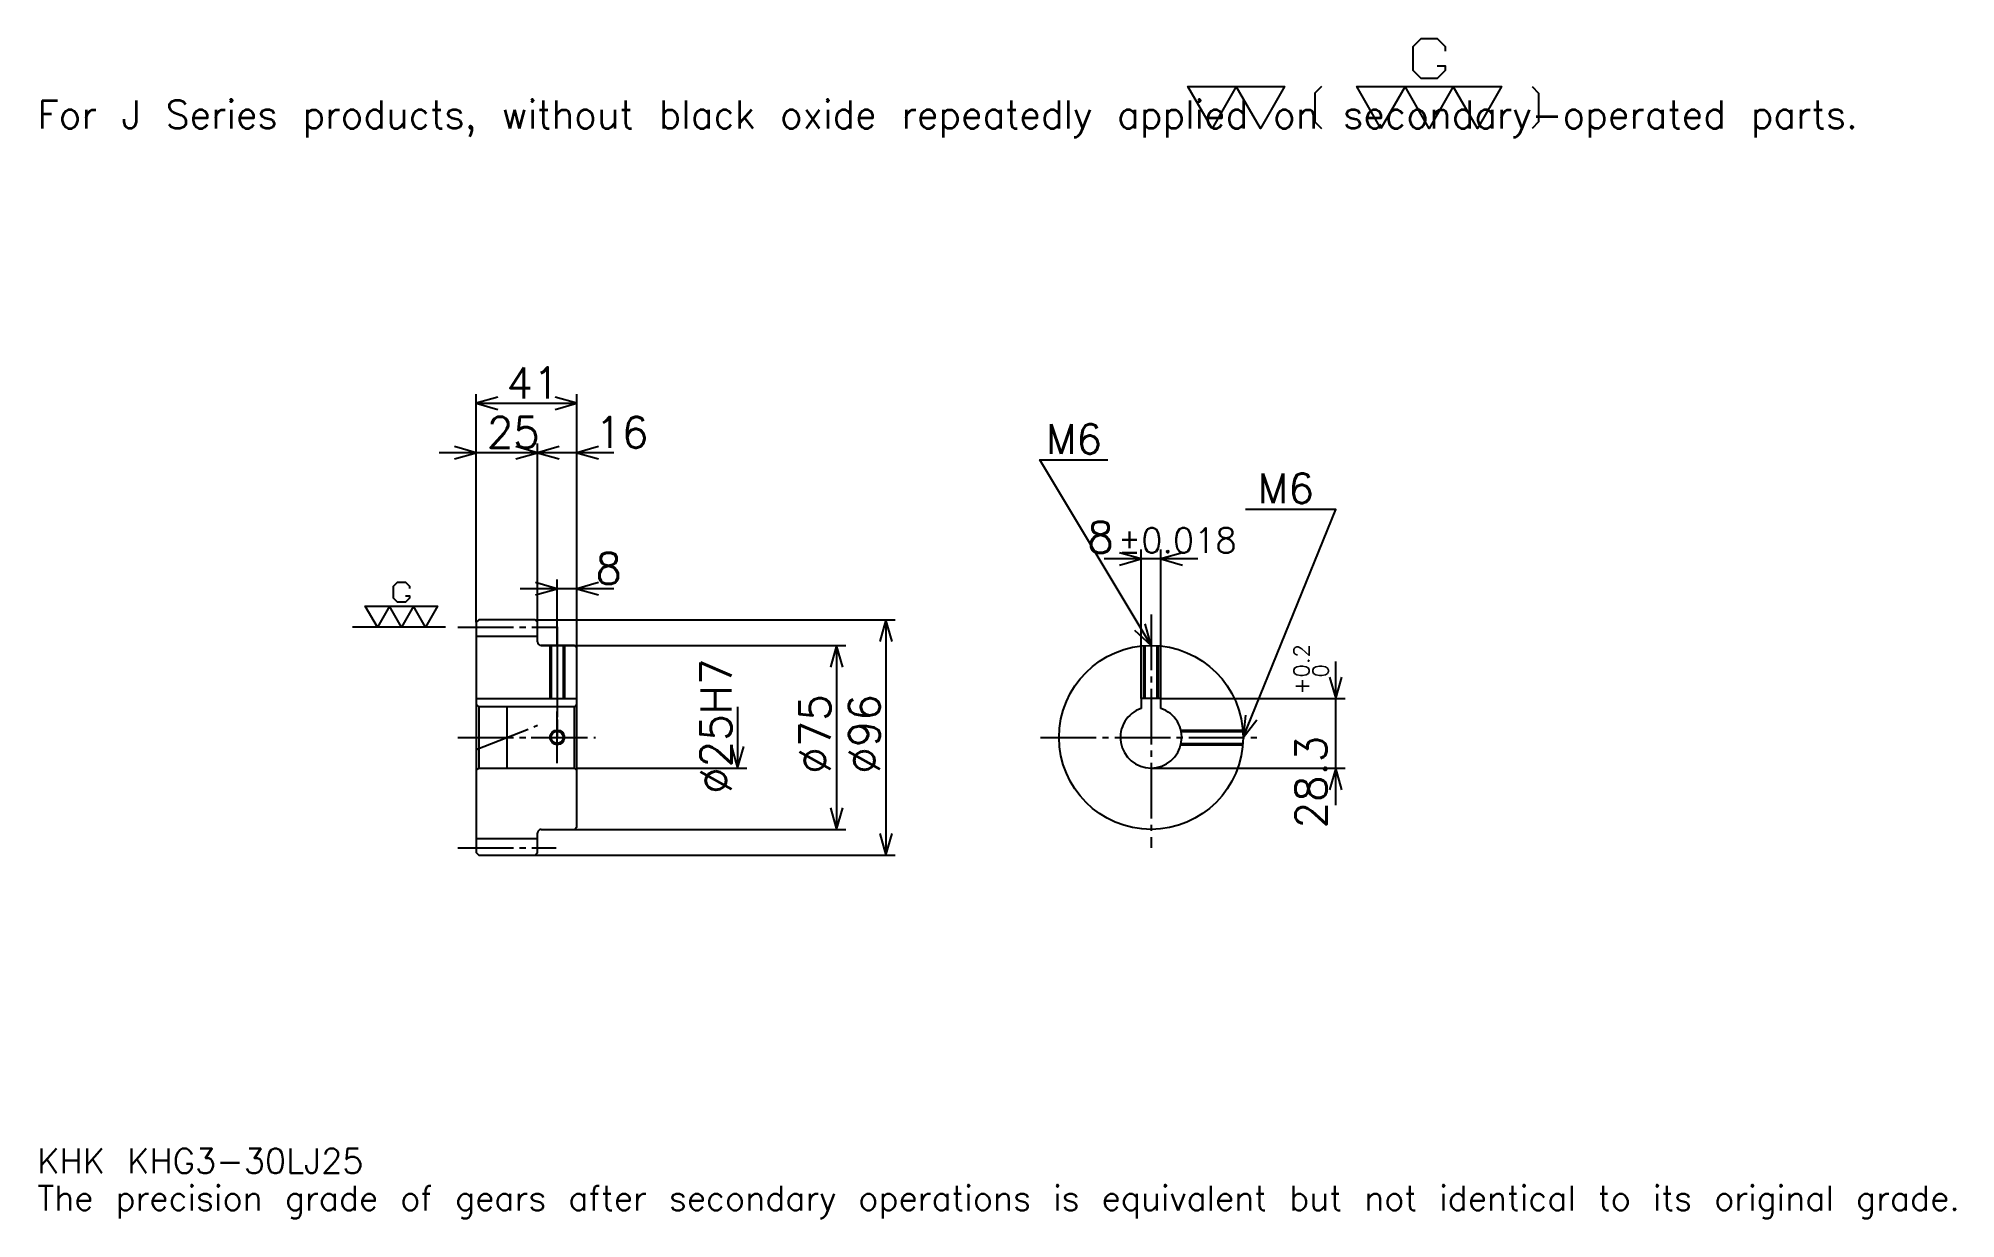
# Model space of a CAD drawing. Extents: x 26 to 808, y 9 to 491.
import ezdxf

# ---------------------------------------------------------------- set-up
doc = ezdxf.new("R2010")
doc.units = 0
doc.linetypes.add('DASHDOT', pattern=[30.260869, 22.695652, -2.521739, 2.521739, -2.521739])
doc.layers.get('0').update_dxf_attribs({"linetype": 'CONTINUOUS'})
doc.layers.add('DASHDOT', color=6, linetype='DASHDOT')
doc.styles.add('KANJI', font='TXT', dxfattribs={"bigfont": 'BIGFONT'})

msp = doc.modelspace()

# ---------------------------------------------------------------- linework, layer by layer
at = {"color": 5}
for p, q in [((204.260864, 253.521744), (204.260864, 345.565216)), ((245.260864, 253.521744), (245.260864, 345.565216)), ((204.260864, 341.782593), (245.260864, 341.782593)), ((244.391296, 321.608704), (189.130432, 321.608704)), ((260.391296, 321.608704), (214.130432, 321.608704)), ((229.260864, 253.521744), (229.260864, 325.391296)), ((475.456512, 221.321747), (475.456512, 282.108704)), ((483.456512, 221.321747), (483.456512, 282.108704)), ((498.586945, 278.326111), (460.32608, 278.326111)), ((260.391296, 266.130432), (222.130432, 266.130432)), ((237.260864, 253.521744), (237.260864, 269.913055)), ((204.260864, 252.521744), (204.260864, 253.521744)), ((228.260864, 253.521744), (245.260864, 253.521744)), ((229.260864, 252.521744), (229.260864, 253.521744)), ((237.260864, 243.021744), (237.260864, 253.521744)), ((237.260864, 243.021744), (237.260864, 253.521744)), ((245.260864, 253.521744), (375.130432, 253.521744)), ((245.260864, 242.021744), (245.260864, 253.521744)), ((371.347839, 253.521744), (371.347839, 157.521744)), ((230.760864, 243.021744), (245.260864, 243.021744)), ((245.260864, 243.021744), (354.956512, 243.021744)), ((351.173889, 243.021744), (351.173889, 168.021744)), ((554.782593, 177.891312), (554.782593, 236.452179)), ((483.456512, 221.321747), (558.565186, 221.321747)), ((310.82608, 218.021744), (310.82608, 193.021744)), ((245.260864, 193.021744), (314.608704, 193.021744)), ((479.456512, 193.021744), (558.565186, 193.021744)), ((230.760864, 168.021744), (245.260864, 168.021744)), ((245.260864, 168.021744), (354.956512, 168.021744)), ((228.260864, 157.521744), (245.260864, 157.521744)), ((245.260864, 157.521744), (375.130432, 157.521744))]:
    msp.add_line(p, q, dxfattribs=at)
at = {"color": 7}
for p, q in [((191.652161, 250.521744), (153.82608, 250.521744)), ((216.760864, 218.130432), (216.760864, 192.913055))]:
    msp.add_line(p, q, dxfattribs=at)
at = {"color": 4}
for p, q in [((204.260864, 246.771744), (229.260864, 246.771744)), ((204.260864, 221.321747), (245.260864, 221.321747)), ((244.260864, 218.021744), (245.260864, 219.021744)), ((205.260864, 218.021744), (205.260864, 193.021744)), ((244.260864, 193.021744), (245.260864, 192.021744)), ((204.260864, 164.271744), (229.260864, 164.271744))]:
    msp.add_line(p, q, dxfattribs=at)
at = {"color": 7}
for points in [[(596.13916, 479.48349), (599.417419, 479.48349), (599.417419, 477.516541), (596.13916, 474.238281), (589.582642, 474.238281), (586.304382, 477.516541), (586.304382, 487.351318), (589.582642, 490.629578), (596.13916, 490.629578), (599.417419, 487.351318), (599.417419, 485.384369)], [(504.347839, 453.913055), (494.513062, 470.960022), (533.852173, 470.960022), (524.017395, 453.913055), (514.182617, 470.960022), (504.347839, 453.913055)], [(548.93219, 470.960022), (546.30957, 468.337402), (546.30957, 456.535675), (548.93219, 453.913055)], [(573.191345, 453.913055), (563.356567, 470.960022), (622.365234, 470.960022), (612.530457, 453.913055), (602.695679, 470.960022), (592.860901, 453.913055), (583.026123, 470.960022), (573.191345, 453.913055)], [(634.822632, 470.960022), (637.445251, 468.337402), (637.445251, 456.535675), (634.822632, 453.913055)], [(175.386948, 263.306946), (177.026077, 263.306946), (177.026077, 262.323486), (175.386948, 260.684357), (172.108688, 260.684357), (170.469559, 262.323486), (170.469559, 267.240875), (172.108688, 268.880005), (175.386948, 268.880005), (177.026077, 267.240875), (177.026077, 266.257385)], [(163.91304, 250.521744), (158.995636, 259.045227), (188.5, 259.045227), (183.582596, 250.521744), (178.665207, 259.045227), (173.747818, 250.521744), (168.830429, 259.045227), (163.91304, 250.521744)]]:
    msp.add_lwpolyline(points, dxfattribs=at)
at = {"color": 5}
for points in [[(213.086945, 344.304352), (204.260864, 341.782593), (213.086945, 339.260864)], [(236.434784, 339.260864), (245.260864, 341.782593), (236.434784, 344.304352)], [(195.434784, 319.086975), (204.260864, 321.608704), (195.434784, 324.130432)], [(220.434784, 319.086975), (229.260864, 321.608704), (220.434784, 324.130432)], [(238.086945, 324.130432), (229.260864, 321.608704), (238.086945, 319.086975)], [(254.086945, 324.130432), (245.260864, 321.608704), (254.086945, 319.086975)], [(479.456512, 243.021744), (434.065216, 318.67392), (461.804352, 318.67392)], [(516.956543, 205.521744), (554.782593, 298.5), (517.96521, 298.5)], [(466.630432, 275.804352), (475.456512, 278.326111), (466.630432, 280.847839)], [(492.282593, 280.847839), (483.456512, 278.326111), (492.282593, 275.804352)], [(228.434784, 263.608704), (237.260864, 266.130432), (228.434784, 268.652191)], [(254.086945, 268.652191), (245.260864, 266.130432), (254.086945, 263.608704)], [(373.869568, 244.695648), (371.347839, 253.521744), (368.82608, 244.695648)], [(472.753143, 249.292633), (479.456512, 243.021744), (477.077911, 251.887482)], [(353.695648, 234.195648), (351.173889, 243.021744), (348.652161, 234.195648)], [(552.260864, 230.147827), (554.782593, 221.321747), (557.304321, 230.147827)], [(517.946655, 214.647461), (516.956543, 205.521744), (522.618347, 212.746887)], [(308.304352, 201.847824), (310.82608, 193.021744), (313.347809, 201.847824)], [(557.304321, 184.195663), (554.782593, 193.021744), (552.260864, 184.195663)], [(348.652161, 176.847839), (351.173889, 168.021744), (353.695648, 176.847839)], [(368.82608, 166.347839), (371.347839, 157.521744), (373.869568, 166.347839)]]:
    msp.add_lwpolyline(points, dxfattribs=at)
at = {"color": 4}
for points in [[(229.260864, 244.521744), (229.260864, 252.521744), (228.260864, 253.521744), (205.260864, 253.521744), (204.260864, 252.521744), (204.260864, 192.021744)], [(230.760864, 168.021744), (244.260864, 168.021744), (245.260864, 169.021744), (245.260864, 242.021744), (244.260864, 243.021744), (230.760864, 243.021744)], [(234.260864, 243.021744), (234.260864, 221.321747)], [(234.800873, 243.021744), (234.800873, 221.321747)], [(239.720856, 243.021744), (239.720856, 221.321747)], [(240.260864, 243.021744), (240.260864, 221.321747)], [(476.456512, 221.321747), (476.456512, 242.90155)], [(476.996521, 221.321747), (476.996521, 242.940964)], [(481.916504, 221.321747), (481.916504, 242.940964)], [(482.456512, 221.321747), (482.456512, 242.90155)], [(204.260864, 192.021744), (205.260864, 193.021744), (244.260864, 193.021744), (244.260864, 218.021744), (205.260864, 218.021744), (204.260864, 219.021744)], [(483.456512, 217.364456), (483.456512, 221.321747), (475.456512, 221.321747), (475.456512, 217.364456)], [(491.591187, 208.521744), (516.836304, 208.521744)], [(491.712067, 207.98175), (516.875732, 207.98175)], [(491.591187, 202.521744), (516.836304, 202.521744)], [(491.712067, 203.061737), (516.875732, 203.061737)], [(204.260864, 192.021744), (204.260864, 158.521744), (205.260864, 157.521744), (228.260864, 157.521744), (229.260864, 158.521744), (229.260864, 166.521744)]]:
    msp.add_lwpolyline(points, dxfattribs=at)
for centre, radius in [((479.456512, 205.521744), 37.5), ((237.260864, 205.521744), 2.46)]:
    msp.add_circle(centre, radius, dxfattribs=at)
at = {"color": 7}
msp.add_circle((237.260864, 205.521744), 3, dxfattribs=at)
at = {"color": 4}
for centre, radius, start, end in [((230.760864, 244.521744), 1.5, 180, 270), ((479.456512, 205.521744), 12.5, 108.662925185, 71.337074815), ((230.760864, 166.521744), 1.5, 90, 180)]:
    msp.add_arc(centre, radius, start, end, dxfattribs=at)
at = {"layer": 'DASHDOT', "color": 7}
for p, q in [((196.695648, 250.521744), (236.82608, 250.521744)), ((479.456512, 255.630432), (479.456512, 160.456528)), ((237.260864, 243.021744), (237.260864, 205.521744)), ((196.695648, 205.521744), (252.82608, 205.521744)), ((204.260864, 200.59787), (229.260864, 210.445618)), ((434.391296, 205.521744), (524.521729, 205.521744)), ((196.695648, 160.521744), (236.82608, 160.521744))]:
    msp.add_line(p, q, dxfattribs=at)
for points in [[(237.260864, 250.58696), (237.260864, 213.756531)], [(237.260864, 194.956528), (237.260864, 216.08696)], [(226.695648, 205.521744), (247.82608, 205.521744)]]:
    msp.add_lwpolyline(points, dxfattribs=at)

# ---------------------------------------------------------------- texts
at = {"color": 7, "style": 'KANJI'}
for s, height, p in [('For J Series products, without black oxide repeatedly applied on secondary-operated parts.', 11.347826, (25.217392, 453.913055)), ('41', 12.608696, (216.565216, 343.799988)), ('25', 12.608696, (208.565216, 323.626099)), ('16', 12.608696, (252.82608, 323.626099)), ('M6', 12.104348, (436.586945, 321.195648)), ('M6', 12.104348, (523.008667, 301.021729)), ('8', 12.608696, (453.429688, 280.847839)), ('%%p0.018', 10.086957, (465.910736, 280.847839)), ('8', 12.608696, (252.82608, 268.147827)), ('KHK KHG3-30LJ25', 10.086957, (25.217392, 27.73913)), ('The precision grade of gears after secondary operations is equivalent but not identical to its original grade.', 10.086957, (25.217392, 12.608696))]:
    msp.add_text(s, height=height, dxfattribs=at).set_placement(p)
for s, height, p in [('0.2', 6.304348, (543.939087, 230.026123)), ('%%c25H7', 12.608696, (308.304352, 182.51088)), ('0', 6.304348, (551.75647, 230.026123)), ('+', 6.304348, (543.939087, 222.965256)), ('%%c75', 12.608696, (348.652161, 190.706528)), ('%%c96', 12.608696, (368.82608, 190.706528)), ('28.3', 12.608696, (551, 168.389832))]:
    msp.add_text(s, height=height, rotation=90, dxfattribs=at).set_placement(p)

doc.saveas('drawing.dxf')
